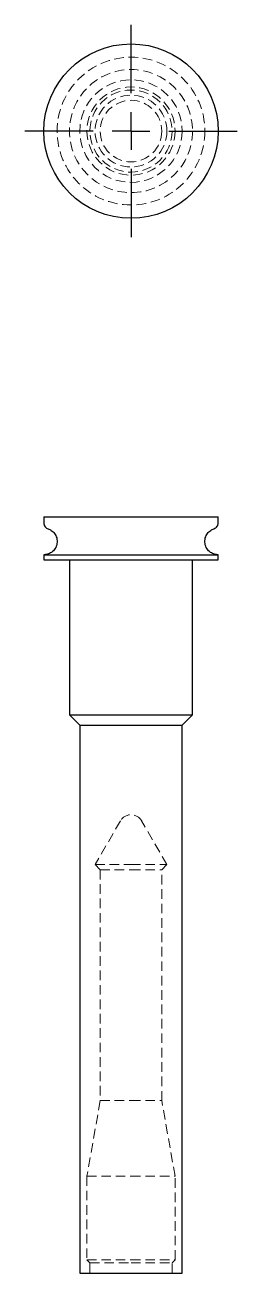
# Model space of a CAD drawing. Header units: millimetres. Extents: x 69 to 235, y 7 to 172.
# Drawn here: x 69 to 97, y 7 to 172 of the extents above.
import ezdxf

# ---------------------------------------------------------------- set-up
doc = ezdxf.new("R2010")
doc.units = ezdxf.units.MM
doc.linetypes.add('HIDDEN', pattern=[1.905, 1.27, -0.635])
doc.layers.add('10', color=7, linetype='Continuous')

# ---------------------------------------------------------------- blocks, each defined once
blk = doc.blocks.new('SW_CENTERMARKSYMBOL_0')
at = {"layer": '10', "color": 0}
for p, q in [((0, 5), (0, 14.03)), ((0, 0), (0, 2.5)), ((-5, 0), (-14.03, 0)), ((0, 0), (-2.5, 0)), ((0, 0), (0, -2.5)), ((0, 0), (2.5, 0)), ((5, 0), (14.03, 0)), ((0, -5), (0, -14.03))]:
    blk.add_line(p, q, dxfattribs=at)

msp = doc.modelspace()

# ---------------------------------------------------------------- linework, layer by layer
at = {"color": 7, "linetype": 'Continuous', "lineweight": 25}
for p, q in [((71.47, 107), (71.47, 106.19)), ((71.47, 107), (83, 107)), ((83, 107), (94.53, 107)), ((94.53, 106.19), (94.53, 107)), ((71.47, 101.98), (71.47, 101.3)), ((71.47, 101.98), (83, 101.98)), ((71.47, 101.3), (83, 101.3)), ((74.86, 101.3), (74.86, 80.81)), ((83, 101.98), (94.53, 101.98)), ((83, 101.3), (94.53, 101.3)), ((91.14, 80.81), (91.14, 101.3)), ((94.53, 101.3), (94.53, 101.98)), ((74.86, 80.81), (76.22, 79.46)), ((74.86, 80.81), (83, 80.81)), ((76.22, 79.46), (76.22, 7)), ((76.22, 79.46), (83, 79.46)), ((83, 80.81), (91.14, 80.81)), ((83, 79.46), (89.78, 79.46)), ((89.78, 79.46), (91.14, 80.81)), ((89.78, 7), (89.78, 79.46)), ((76.22, 7), (83, 7)), ((83, 7), (89.78, 7))]:
    msp.add_line(p, q, dxfattribs=at)
at = {"color": 7, "linetype": 'HIDDEN', "lineweight": 18}
for p, q in [((81.59, 66.79), (78.25, 61)), ((87.75, 61), (84.41, 66.79)), ((78.25, 61), (83, 61)), ((78.25, 61), (78.93, 60.32)), ((78.93, 60.32), (83, 60.32)), ((78.93, 60.32), (78.93, 29.8)), ((83, 61), (87.75, 61)), ((83, 60.32), (87.07, 60.32)), ((87.07, 60.32), (87.75, 61)), ((87.07, 29.8), (87.07, 60.32)), ((78.93, 29.8), (77.17, 19.79)), ((78.93, 29.8), (83, 29.8)), ((83, 29.8), (87.07, 29.8)), ((88.83, 19.79), (87.07, 29.8)), ((77.17, 19.79), (83, 19.79)), ((77.17, 19.79), (77.17, 8.76)), ((83, 19.79), (88.83, 19.79)), ((88.83, 8.76), (88.83, 19.79)), ((77.17, 8.76), (83, 8.76)), ((77.17, 8.76), (77.57, 8.36)), ((77.57, 8.36), (83, 8.36)), ((77.57, 8.36), (77.57, 7)), ((83, 8.76), (88.83, 8.76)), ((83, 8.36), (88.43, 8.36)), ((88.43, 8.36), (88.83, 8.76)), ((88.43, 7), (88.43, 8.36))]:
    msp.add_line(p, q, dxfattribs=at)
at = {"color": 7, "linetype": 'Continuous', "lineweight": 25}
msp.add_circle((83, 158), 11.53, dxfattribs=at)
at = {"color": 7, "linetype": 'HIDDEN', "lineweight": 18}
for radius in [9.77, 8.14, 6.78, 5.83, 5.43, 4.75, 4.07]:
    msp.add_circle((83, 158), radius, dxfattribs=at)
msp.add_arc((83, 65.97), 1.63, 30, 150, dxfattribs=at)
at = {"color": 7, "linetype": 'Continuous', "lineweight": 25}
for points, knots in [([(71.47, 106.19), (71.48, 106.1), (71.49, 105.91), (71.64, 105.67), (71.82, 105.5), (71.96, 105.45), (72.02, 105.42)], [0, 0, 0, 0, 0.273894, 0.561502, 0.786105, 1, 1, 1, 1]), ([(93.98, 105.42), (94.06, 105.46), (94.24, 105.53), (94.41, 105.74), (94.52, 105.97), (94.53, 106.12), (94.53, 106.19)], [0, 0, 0, 0, 0.273894, 0.561502, 0.786105, 1, 1, 1, 1]), ([(72.02, 105.42), (72.17, 105.35), (72.5, 105.21), (72.93, 104.8), (73.22, 104.19), (73.26, 103.45), (72.99, 102.77), (72.52, 102.28), (71.98, 102.02), (71.63, 101.99), (71.47, 101.98)], [0, 0, 0, 0, 0.097391, 0.215066, 0.351609, 0.5, 0.648391, 0.784934, 0.902609, 1, 1, 1, 1]), ([(94.53, 101.98), (94.37, 101.99), (94.02, 102.02), (93.48, 102.28), (93.01, 102.77), (92.74, 103.45), (92.78, 104.19), (93.07, 104.8), (93.5, 105.21), (93.83, 105.35), (93.98, 105.42)], [0, 0, 0, 0, 0.097391, 0.215066, 0.351609, 0.5, 0.648391, 0.784934, 0.902609, 1, 1, 1, 1])]:
    msp.add_open_spline(points, degree=3, knots=knots, dxfattribs=at)

# ---------------------------------------------------------------- block references
at = {"layer": '10'}
msp.add_blockref('SW_CENTERMARKSYMBOL_0', (83, 158), dxfattribs=at)

doc.saveas('drawing.dxf')
